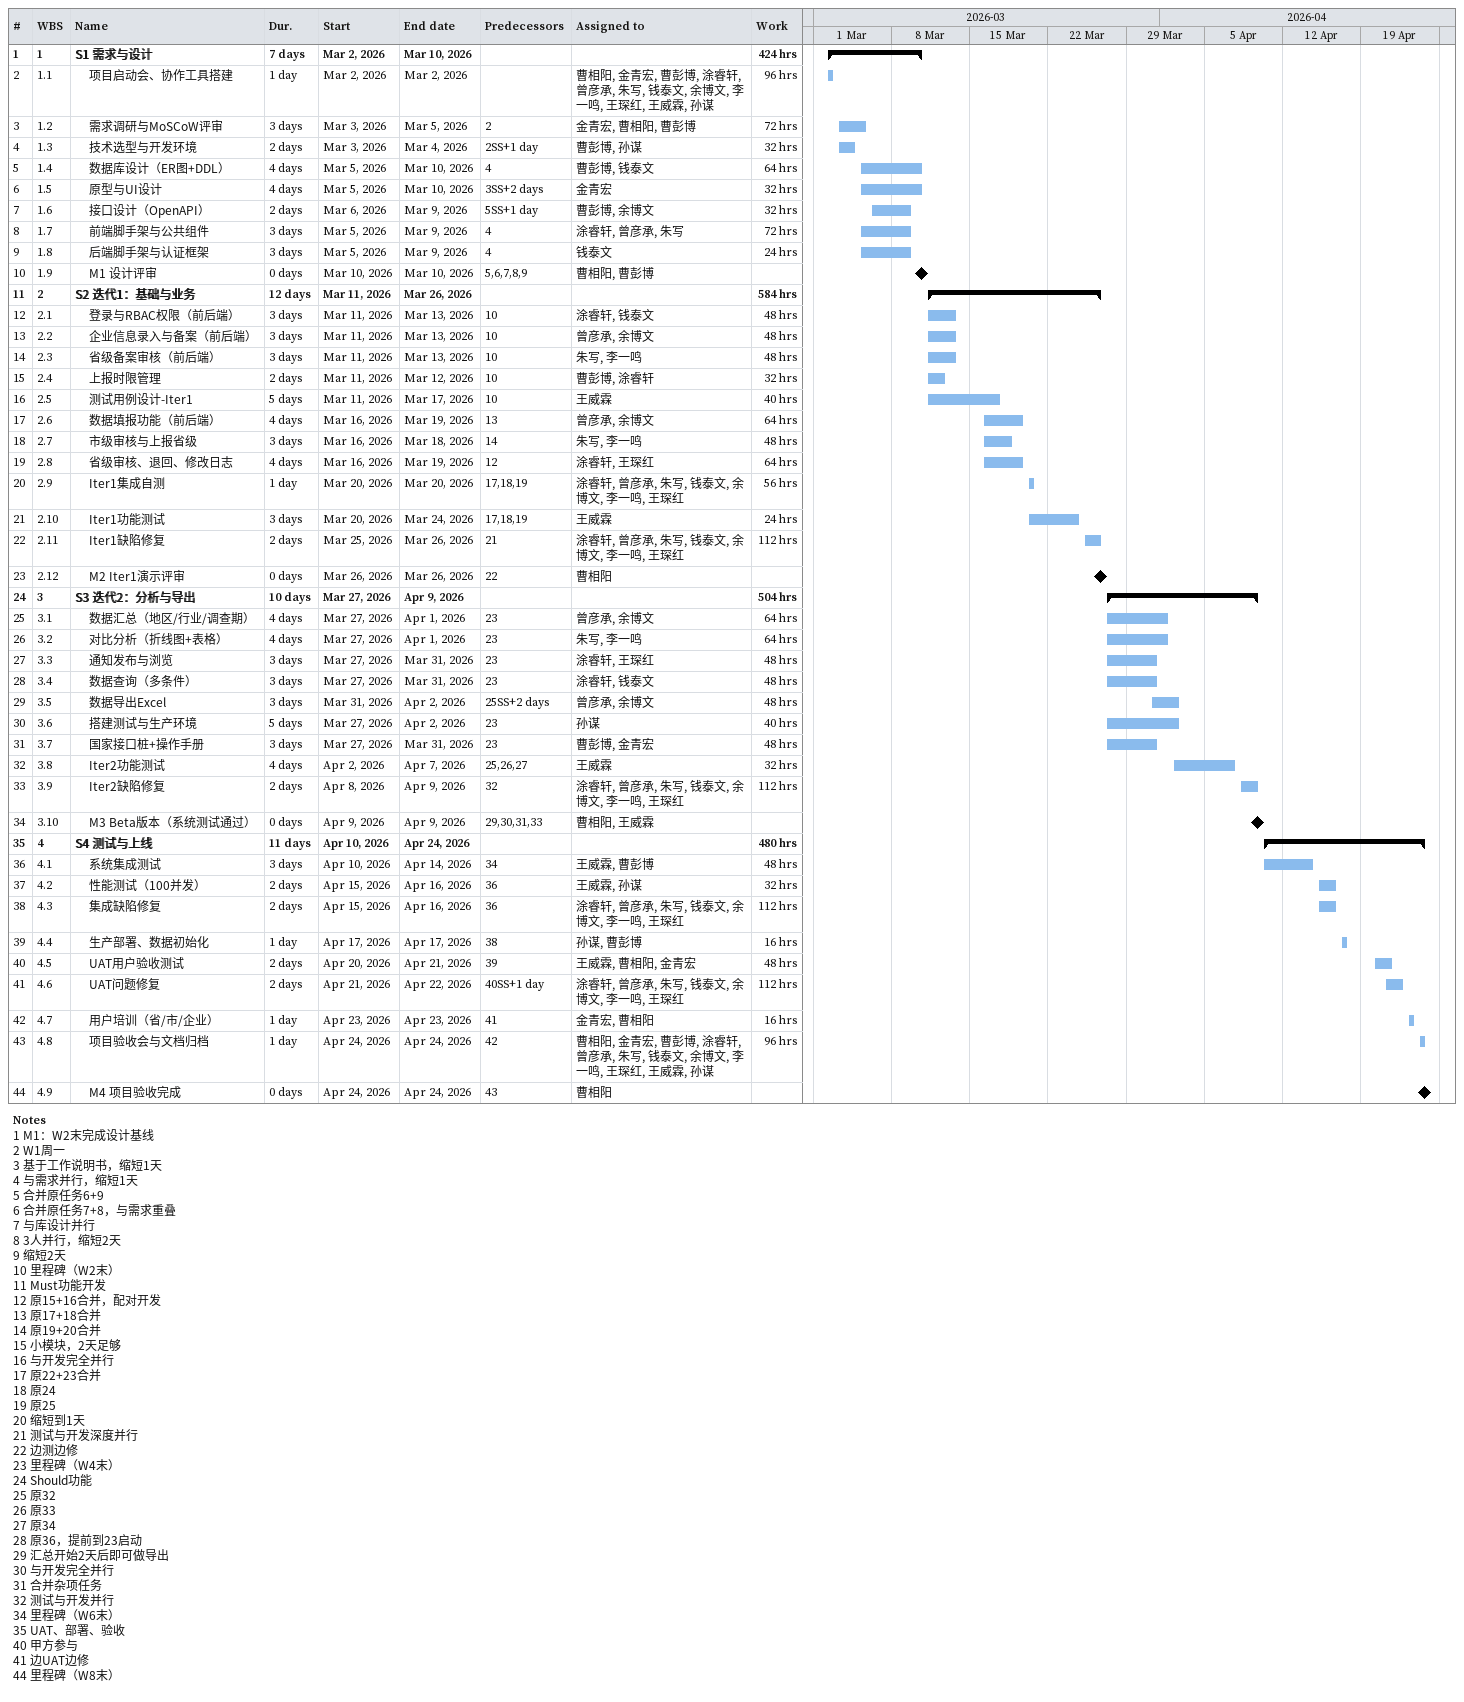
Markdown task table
| ID | WBS | Task | Duration | Start | Finish | Predecessors | Resources | Work (h) |
|---|---|---|---|---|---|---|---|---|
| 1 | 1 | **S1 需求与设计** | 7d | 2026-03-02 | 2026-03-10 |  |  | 424 |
| 2 | 1.1 | 项目启动会、协作工具搭建 | 1d | 2026-03-02 | 2026-03-02 |  | 曹相阳, 金青宏, 曹彭博, 涂睿轩, 曾彦承, 朱写, 钱泰文, 余博文, 李一鸣, 王琛红, 王威霖, 孙谋 | 96 |
| 3 | 1.2 | 需求调研与MoSCoW评审 | 3d | 2026-03-03 | 2026-03-05 | 2 | 金青宏, 曹相阳, 曹彭博 | 72 |
| 4 | 1.3 | 技术选型与开发环境 | 2d | 2026-03-03 | 2026-03-04 | 2SS+1d | 曹彭博, 孙谋 | 32 |
| 5 | 1.4 | 数据库设计（ER图+DDL） | 4d | 2026-03-05 | 2026-03-10 | 4 | 曹彭博, 钱泰文 | 64 |
| 6 | 1.5 | 原型与UI设计 | 4d | 2026-03-05 | 2026-03-10 | 3SS+2d | 金青宏 | 32 |
| 7 | 1.6 | 接口设计（OpenAPI） | 2d | 2026-03-06 | 2026-03-09 | 5SS+1d | 曹彭博, 余博文 | 32 |
| 8 | 1.7 | 前端脚手架与公共组件 | 3d | 2026-03-05 | 2026-03-09 | 4 | 涂睿轩, 曾彦承, 朱写 | 72 |
| 9 | 1.8 | 后端脚手架与认证框架 | 3d | 2026-03-05 | 2026-03-09 | 4 | 钱泰文 | 24 |
| 10 | 1.9 | M1 设计评审 | 0d | 2026-03-10 | 2026-03-10 | 5, 6, 7, 8, 9 | 曹相阳, 曹彭博 |  |
| 11 | 2 | **S2 迭代1：基础与业务** | 12d | 2026-03-11 | 2026-03-26 |  |  | 584 |
| 12 | 2.1 | 登录与RBAC权限（前后端） | 3d | 2026-03-11 | 2026-03-13 | 10 | 涂睿轩, 钱泰文 | 48 |
| 13 | 2.2 | 企业信息录入与备案（前后端） | 3d | 2026-03-11 | 2026-03-13 | 10 | 曾彦承, 余博文 | 48 |
| 14 | 2.3 | 省级备案审核（前后端） | 3d | 2026-03-11 | 2026-03-13 | 10 | 朱写, 李一鸣 | 48 |
| 15 | 2.4 | 上报时限管理 | 2d | 2026-03-11 | 2026-03-12 | 10 | 曹彭博, 涂睿轩 | 32 |
| 16 | 2.5 | 测试用例设计-Iter1 | 5d | 2026-03-11 | 2026-03-17 | 10 | 王威霖 | 40 |
| 17 | 2.6 | 数据填报功能（前后端） | 4d | 2026-03-16 | 2026-03-19 | 13 | 曾彦承, 余博文 | 64 |
| 18 | 2.7 | 市级审核与上报省级 | 3d | 2026-03-16 | 2026-03-18 | 14 | 朱写, 李一鸣 | 48 |
| 19 | 2.8 | 省级审核、退回、修改日志 | 4d | 2026-03-16 | 2026-03-19 | 12 | 涂睿轩, 王琛红 | 64 |
| 20 | 2.9 | Iter1集成自测 | 1d | 2026-03-20 | 2026-03-20 | 17, 18, 19 | 涂睿轩, 曾彦承, 朱写, 钱泰文, 余博文, 李一鸣, 王琛红 | 56 |
| 21 | 2.10 | Iter1功能测试 | 3d | 2026-03-20 | 2026-03-24 | 17, 18, 19 | 王威霖 | 24 |
| 22 | 2.11 | Iter1缺陷修复 | 2d | 2026-03-25 | 2026-03-26 | 21 | 涂睿轩, 曾彦承, 朱写, 钱泰文, 余博文, 李一鸣, 王琛红 | 112 |
| 23 | 2.12 | M2 Iter1演示评审 | 0d | 2026-03-26 | 2026-03-26 | 22 | 曹相阳 |  |
| 24 | 3 | **S3 迭代2：分析与导出** | 10d | 2026-03-27 | 2026-04-09 |  |  | 504 |
| 25 | 3.1 | 数据汇总（地区/行业/调查期） | 4d | 2026-03-27 | 2026-04-01 | 23 | 曾彦承, 余博文 | 64 |
| 26 | 3.2 | 对比分析（折线图+表格） | 4d | 2026-03-27 | 2026-04-01 | 23 | 朱写, 李一鸣 | 64 |
| 27 | 3.3 | 通知发布与浏览 | 3d | 2026-03-27 | 2026-03-31 | 23 | 涂睿轩, 王琛红 | 48 |
| 28 | 3.4 | 数据查询（多条件） | 3d | 2026-03-27 | 2026-03-31 | 23 | 涂睿轩, 钱泰文 | 48 |
| 29 | 3.5 | 数据导出Excel | 3d | 2026-03-31 | 2026-04-02 | 25SS+2d | 曾彦承, 余博文 | 48 |
| 30 | 3.6 | 搭建测试与生产环境 | 5d | 2026-03-27 | 2026-04-02 | 23 | 孙谋 | 40 |
| 31 | 3.7 | 国家接口桩+操作手册 | 3d | 2026-03-27 | 2026-03-31 | 23 | 曹彭博, 金青宏 | 48 |
| 32 | 3.8 | Iter2功能测试 | 4d | 2026-04-02 | 2026-04-07 | 25, 26, 27 | 王威霖 | 32 |
| 33 | 3.9 | Iter2缺陷修复 | 2d | 2026-04-08 | 2026-04-09 | 32 | 涂睿轩, 曾彦承, 朱写, 钱泰文, 余博文, 李一鸣, 王琛红 | 112 |
| 34 | 3.10 | M3 Beta版本（系统测试通过） | 0d | 2026-04-09 | 2026-04-09 | 29, 30, 31, 33 | 曹相阳, 王威霖 |  |
| 35 | 4 | **S4 测试与上线** | 11d | 2026-04-10 | 2026-04-24 |  |  | 480 |
| 36 | 4.1 | 系统集成测试 | 3d | 2026-04-10 | 2026-04-14 | 34 | 王威霖, 曹彭博 | 48 |
| 37 | 4.2 | 性能测试（100并发） | 2d | 2026-04-15 | 2026-04-16 | 36 | 王威霖, 孙谋 | 32 |
| 38 | 4.3 | 集成缺陷修复 | 2d | 2026-04-15 | 2026-04-16 | 36 | 涂睿轩, 曾彦承, 朱写, 钱泰文, 余博文, 李一鸣, 王琛红 | 112 |
| 39 | 4.4 | 生产部署、数据初始化 | 1d | 2026-04-17 | 2026-04-17 | 38 | 孙谋, 曹彭博 | 16 |
| 40 | 4.5 | UAT用户验收测试 | 2d | 2026-04-20 | 2026-04-21 | 39 | 王威霖, 曹相阳, 金青宏 | 48 |
| 41 | 4.6 | UAT问题修复 | 2d | 2026-04-21 | 2026-04-22 | 40SS+1d | 涂睿轩, 曾彦承, 朱写, 钱泰文, 余博文, 李一鸣, 王琛红 | 112 |
| 42 | 4.7 | 用户培训（省/市/企业） | 1d | 2026-04-23 | 2026-04-23 | 41 | 金青宏, 曹相阳 | 16 |
| 43 | 4.8 | 项目验收会与文档归档 | 1d | 2026-04-24 | 2026-04-24 | 42 | 曹相阳, 金青宏, 曹彭博, 涂睿轩, 曾彦承, 朱写, 钱泰文, 余博文, 李一鸣, 王琛红, 王威霖, 孙谋 | 96 |
| 44 | 4.9 | M4 项目验收完成 | 0d | 2026-04-24 | 2026-04-24 | 43 | 曹相阳 |  |

Notes
- 1: M1：W2末完成设计基线
- 2: W1周一
- 3: 基于工作说明书，缩短1天
- 4: 与需求并行，缩短1天
- 5: 合并原任务6+9
- 6: 合并原任务7+8，与需求重叠
- 7: 与库设计并行
- 8: 3人并行，缩短2天
- 9: 缩短2天
- 10: 里程碑（W2末）
- 11: Must功能开发
- 12: 原15+16合并，配对开发
- 13: 原17+18合并
- 14: 原19+20合并
- 15: 小模块，2天足够
- 16: 与开发完全并行
- 17: 原22+23合并
- 18: 原24
- 19: 原25
- 20: 缩短到1天
- 21: 测试与开发深度并行
- 22: 边测边修
- 23: 里程碑（W4末）
- 24: Should功能
- 25: 原32
- 26: 原33
- 27: 原34
- 28: 原36，提前到23启动
- 29: 汇总开始2天后即可做导出
- 30: 与开发完全并行
- 31: 合并杂项任务
- 32: 测试与开发并行
- 34: 里程碑（W6末）
- 35: UAT、部署、验收
- 40: 甲方参与
- 41: 边UAT边修
- 44: 里程碑（W8末）
